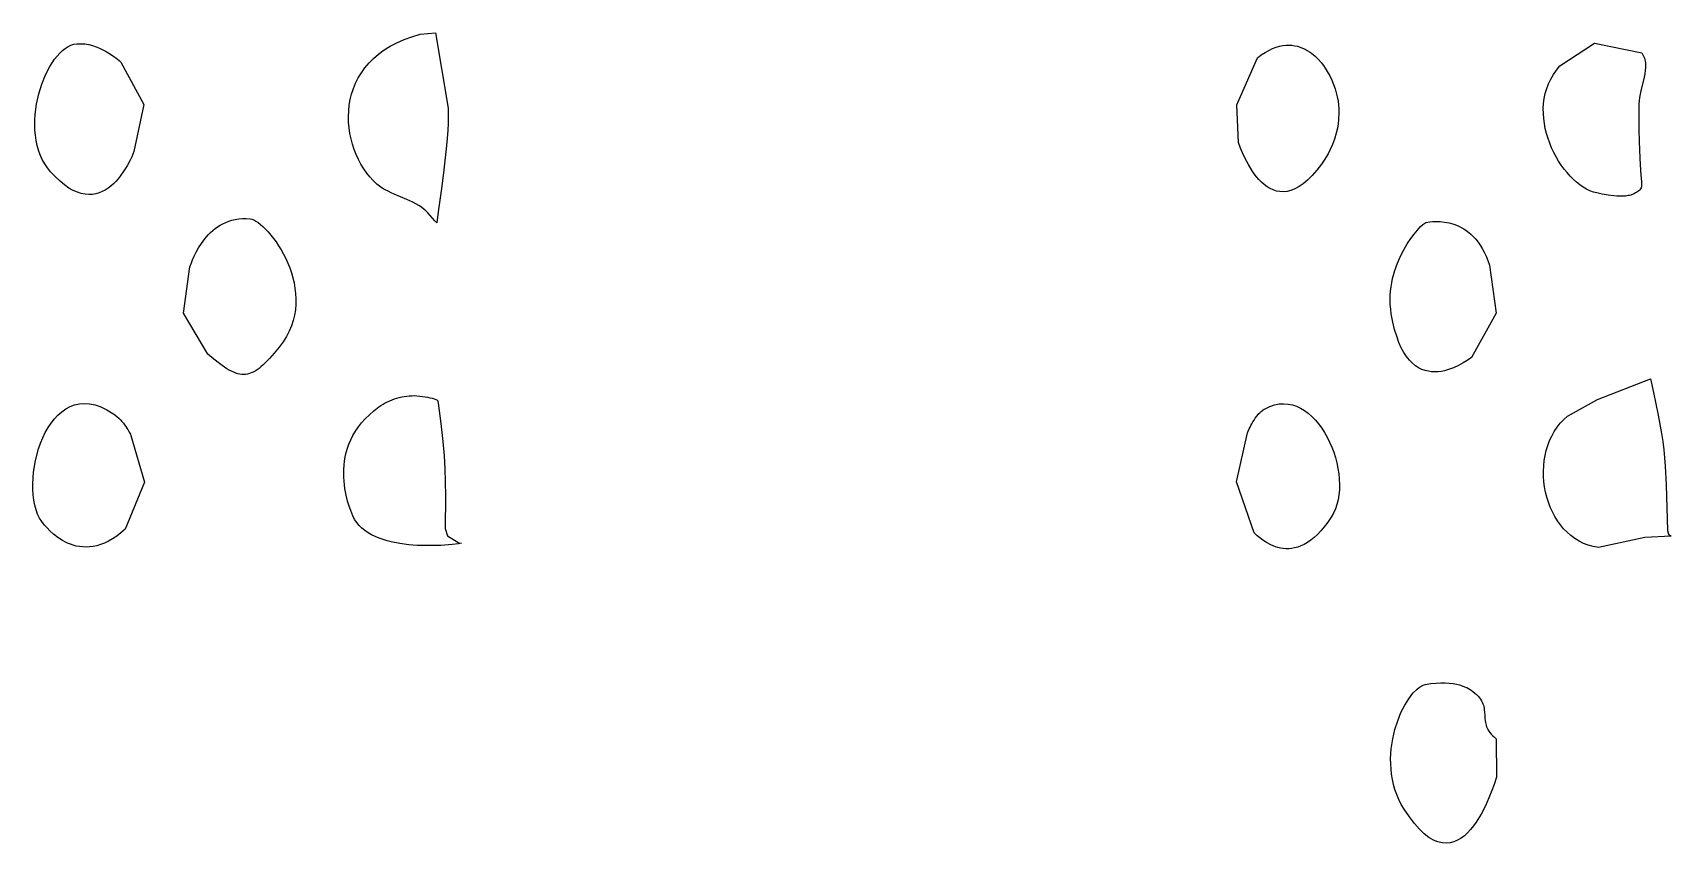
# Model space of a CAD drawing. Header units: millimetres. Extents: x 73 to 173, y -160 to -92.
# Drawn here: x 165.032 to 166.923, y -139.291 to -138.355 of the extents above; entities that cross this region are included whole.
import ezdxf

# ---------------------------------------------------------------- set-up
doc = ezdxf.new("R2010")
doc.units = ezdxf.units.MM
doc.layers.add('F.Silkscreen', color=41, linetype='CONTINUOUS', true_color=0xf2eda1)

msp = doc.modelspace()

# ---------------------------------------------------------------- linework, layer by layer
at = {"layer": 'F.Silkscreen', "linetype": 'CONTINUOUS'}
for p, q in [((165.478984, -138.356834), (165.496875, -138.355082)), ((165.496875, -138.355082), (165.510885, -138.439605)), ((165.066025, -138.375697), (165.069236, -138.373166)), ((165.069236, -138.373166), (165.072504, -138.371094)), ((165.072504, -138.371094), (165.075822, -138.369498)), ((165.075822, -138.369498), (165.079169, -138.368407)), ((165.079169, -138.368407), (165.082544, -138.367848)), ((165.082544, -138.367848), (165.084914, -138.367713)), ((165.084914, -138.367713), (165.087251, -138.367688)), ((165.087251, -138.367688), (165.089575, -138.367805)), ((165.089575, -138.367805), (165.091874, -138.368019)), ((165.091874, -138.368019), (165.094134, -138.368343)), ((165.094134, -138.368343), (165.096372, -138.368755)), ((165.096372, -138.368755), (165.10073, -138.369839)), ((165.10073, -138.369839), (165.104921, -138.371212)), ((165.104921, -138.371212), (165.108936, -138.372823)), ((165.108936, -138.372823), (165.112736, -138.374611)), ((165.112736, -138.374611), (165.116303, -138.376516)), ((165.431017, -138.379635), (165.437429, -138.374938)), ((165.437429, -138.374938), (165.444454, -138.370562)), ((165.444454, -138.370562), (165.452112, -138.366532)), ((165.452112, -138.366532), (165.460403, -138.362888)), ((165.460403, -138.362888), (165.469357, -138.359648)), ((165.469357, -138.359648), (165.478984, -138.356834)), ((166.454586, -138.377734), (166.458917, -138.375349)), ((166.458917, -138.375349), (166.463114, -138.373404)), ((166.463114, -138.373404), (166.46717, -138.371862)), ((166.46717, -138.371862), (166.471113, -138.370716)), ((166.471113, -138.370716), (166.47492, -138.369917)), ((166.47492, -138.369917), (166.478599, -138.369477)), ((166.478599, -138.369477), (166.482143, -138.369353)), ((166.482143, -138.369353), (166.485558, -138.369525)), ((166.485558, -138.369525), (166.488845, -138.36996)), ((166.488845, -138.36996), (166.492001, -138.370643)), ((166.492001, -138.370643), (166.495013, -138.371549)), ((166.495013, -138.371549), (166.497894, -138.372656)), ((166.497894, -138.372656), (166.500647, -138.373943)), ((166.500647, -138.373943), (166.503269, -138.375381)), ((166.503269, -138.375381), (166.505742, -138.376934)), ((166.794985, -138.39317), (166.834912, -138.367113)), ((166.834912, -138.367113), (166.889286, -138.378262)), ((165.046403, -138.403747), (165.051359, -138.394157)), ((165.051359, -138.394157), (165.056893, -138.385722)), ((165.056893, -138.385722), (165.05984, -138.381991)), ((165.05984, -138.381991), (165.062882, -138.378647)), ((165.062882, -138.378647), (165.066025, -138.375697)), ((165.116303, -138.376516), (165.119603, -138.378483)), ((165.119603, -138.378483), (165.122635, -138.380457)), ((165.122635, -138.380457), (165.125353, -138.382363)), ((165.125353, -138.382363), (165.127739, -138.384156)), ((165.127739, -138.384156), (165.131435, -138.387176)), ((165.131435, -138.387176), (165.13352, -138.389025)), ((165.13352, -138.389025), (165.159853, -138.438049)), ((165.415303, -138.395447), (165.419972, -138.389926)), ((165.419972, -138.389926), (165.425207, -138.384636)), ((165.425207, -138.384636), (165.431017, -138.379635)), ((166.421865, -138.438239), (166.445568, -138.383912)), ((166.445568, -138.383912), (166.45015, -138.38058)), ((166.45015, -138.38058), (166.454586, -138.377734)), ((166.505742, -138.376934), (166.508093, -138.378604)), ((166.508093, -138.378604), (166.512374, -138.382162)), ((166.512374, -138.382162), (166.516108, -138.385855)), ((166.516108, -138.385855), (166.519279, -138.389495)), ((166.519279, -138.389495), (166.521901, -138.392888)), ((166.521901, -138.392888), (166.523944, -138.395854)), ((166.790887, -138.398091), (166.794985, -138.39317)), ((166.889286, -138.378262), (166.890297, -138.379773)), ((166.890297, -138.379773), (166.891161, -138.381324)), ((166.891161, -138.381324), (166.891886, -138.382915)), ((166.891886, -138.382915), (166.89248, -138.384544)), ((166.89248, -138.384544), (166.892953, -138.386215)), ((166.892953, -138.386215), (166.893301, -138.38791)), ((166.893301, -138.38791), (166.893539, -138.389642)), ((166.893539, -138.389642), (166.893688, -138.391391)), ((166.893688, -138.391391), (166.893732, -138.393188)), ((166.893732, -138.393188), (166.893696, -138.395)), ((165.042123, -138.414283), (165.046403, -138.403747)), ((165.401984, -138.419475), (165.404537, -138.413227)), ((165.404537, -138.413227), (165.4076, -138.407125)), ((165.4076, -138.407125), (165.411182, -138.401188)), ((165.411182, -138.401188), (165.415303, -138.395447)), ((166.523944, -138.395854), (166.526343, -138.399734)), ((166.526343, -138.399734), (166.529113, -138.404809)), ((166.529113, -138.404809), (166.531532, -138.409829)), ((166.531532, -138.409829), (166.533591, -138.41478)), ((166.781705, -138.413897), (166.784264, -138.40848)), ((166.784264, -138.40848), (166.78731, -138.403206)), ((166.78731, -138.403206), (166.790887, -138.398091)), ((166.892054, -138.406293), (166.88823, -138.421907)), ((166.892819, -138.402458), (166.892054, -138.406293)), ((166.893387, -138.398694), (166.892819, -138.402458)), ((166.893696, -138.395), (166.893387, -138.398694)), ((165.036053, -138.437296), (165.038638, -138.425541)), ((165.038638, -138.425541), (165.042123, -138.414283)), ((165.398331, -138.432277), (165.399922, -138.425827)), ((165.399922, -138.425827), (165.401984, -138.419475)), ((166.533591, -138.41478), (166.535333, -138.419671)), ((166.535333, -138.419671), (166.536759, -138.424487)), ((166.536759, -138.424487), (166.537894, -138.429207)), ((166.537894, -138.429207), (166.538747, -138.43387)), ((166.776086, -138.436568), (166.776842, -138.430798)), ((166.776842, -138.430798), (166.778016, -138.425075)), ((166.778016, -138.425075), (166.779635, -138.419437)), ((166.779635, -138.419437), (166.781705, -138.413897)), ((166.886692, -138.429646), (166.886215, -138.433447)), ((166.887374, -138.425802), (166.886692, -138.429646)), ((166.88823, -138.421907), (166.887374, -138.425802)), ((165.034097, -138.455404), (165.034468, -138.449343)), ((165.034468, -138.449343), (165.036053, -138.437296)), ((165.159853, -138.438049), (165.148515, -138.492287)), ((165.396248, -138.451874), (165.396508, -138.445335)), ((165.396508, -138.445335), (165.3972, -138.438785)), ((165.3972, -138.438785), (165.398331, -138.432277)), ((165.510885, -138.439605), (165.511213, -138.442374)), ((165.511213, -138.442374), (165.511412, -138.445163)), ((165.511412, -138.445163), (165.511508, -138.448591)), ((165.511508, -138.448591), (165.511486, -138.45337)), ((166.423812, -138.48157), (166.421865, -138.438239)), ((166.538747, -138.43387), (166.539345, -138.438419)), ((166.539345, -138.438419), (166.539694, -138.44289)), ((166.539811, -138.447242), (166.539452, -138.45565)), ((166.539694, -138.44289), (166.539811, -138.447242)), ((166.775735, -138.442398), (166.776086, -138.436568)), ((166.775781, -138.448237), (166.775735, -138.442398)), ((166.776193, -138.454084), (166.775781, -138.448237)), ((166.886215, -138.433447), (166.886021, -138.437168)), ((166.886021, -138.437168), (166.886123, -138.467743)), ((165.034011, -138.46146), (165.034097, -138.455404)), ((165.034238, -138.467478), (165.034011, -138.46146)), ((165.034775, -138.473426), (165.034238, -138.467478)), ((165.396399, -138.458412), (165.396248, -138.451874)), ((165.396947, -138.464907), (165.396399, -138.458412)), ((165.397876, -138.471324), (165.396947, -138.464907)), ((165.510839, -138.467459), (165.510078, -138.477237)), ((165.511284, -138.459669), (165.510839, -138.467459)), ((165.511486, -138.45337), (165.511284, -138.459669)), ((166.538389, -138.463571), (166.536753, -138.470994)), ((166.539452, -138.45565), (166.538389, -138.463571)), ((166.776947, -138.459888), (166.776193, -138.454084)), ((166.778041, -138.465666), (166.776947, -138.459888)), ((166.779448, -138.471379), (166.778041, -138.465666)), ((166.886123, -138.467743), (166.886712, -138.490863)), ((165.035657, -138.479288), (165.034775, -138.473426)), ((165.03688, -138.485043), (165.035657, -138.479288)), ((165.038474, -138.490642), (165.03688, -138.485043)), ((165.399193, -138.47764), (165.397876, -138.471324)), ((165.40083, -138.483844), (165.399193, -138.47764)), ((165.402824, -138.48989), (165.40083, -138.483844)), ((165.508959, -138.488884), (165.506295, -138.513207)), ((165.510078, -138.477237), (165.508959, -138.488884)), ((166.426221, -138.488153), (166.423812, -138.48157)), ((166.428506, -138.49366), (166.426221, -138.488153)), ((166.532338, -138.484114), (166.529831, -138.489724)), ((166.534699, -138.477856), (166.532338, -138.484114)), ((166.536753, -138.470994), (166.534699, -138.477856)), ((166.781145, -138.477003), (166.779448, -138.471379)), ((166.783125, -138.482525), (166.781145, -138.477003)), ((166.785351, -138.487929), (166.783125, -138.482525)), ((166.787825, -138.49318), (166.785351, -138.487929)), ((165.040435, -138.496063), (165.038474, -138.490642)), ((165.042788, -138.501296), (165.040435, -138.496063)), ((165.045542, -138.50629), (165.042788, -138.501296)), ((165.048715, -138.511038), (165.045542, -138.50629)), ((165.143696, -138.502966), (165.140692, -138.508552)), ((165.146, -138.498169), (165.143696, -138.502966)), ((165.148515, -138.492287), (165.146, -138.498169)), ((165.405143, -138.495753), (165.402824, -138.48989)), ((165.407761, -138.501427), (165.405143, -138.495753)), ((165.410664, -138.506861), (165.407761, -138.501427)), ((165.413844, -138.512043), (165.410664, -138.506861)), ((166.431505, -138.50012), (166.428506, -138.49366)), ((166.435198, -138.50714), (166.431505, -138.50012)), ((166.439595, -138.514303), (166.435198, -138.50714)), ((166.519671, -138.506652), (166.514181, -138.513768)), ((166.522709, -138.502289), (166.519671, -138.506652)), ((166.527289, -138.494655), (166.522709, -138.502289)), ((166.529831, -138.489724), (166.527289, -138.494655)), ((166.790528, -138.498259), (166.787825, -138.49318)), ((166.793432, -138.50317), (166.790528, -138.498259)), ((166.796512, -138.507863), (166.793432, -138.50317)), ((166.886712, -138.490863), (166.887542, -138.507659)), ((166.887542, -138.507659), (166.888381, -138.519269)), ((165.052313, -138.515509), (165.048715, -138.511038)), ((165.057866, -138.521422), (165.052313, -138.515509)), ((165.063253, -138.526493), (165.057866, -138.521422)), ((165.068487, -138.530758), (165.063253, -138.526493)), ((165.127562, -138.526671), (165.12478, -138.529452)), ((165.130181, -138.523755), (165.127562, -138.526671)), ((165.132618, -138.520725), (165.130181, -138.523755)), ((165.136998, -138.514583), (165.132618, -138.520725)), ((165.140692, -138.508552), (165.136998, -138.514583)), ((165.417294, -138.51694), (165.413844, -138.512043)), ((165.420984, -138.521534), (165.417294, -138.51694)), ((165.4249, -138.52578), (165.420984, -138.521534)), ((165.429035, -138.529675), (165.4249, -138.52578)), ((165.506295, -138.513207), (165.503971, -138.532228)), ((166.442046, -138.517819), (166.439595, -138.514303)), ((166.444663, -138.521226), (166.442046, -138.517819)), ((166.44746, -138.524466), (166.444663, -138.521226)), ((166.450417, -138.527507), (166.44746, -138.524466)), ((166.503646, -138.525046), (166.498601, -138.529292)), ((166.508835, -138.519887), (166.503646, -138.525046)), ((166.514181, -138.513768), (166.508835, -138.519887)), ((166.799767, -138.512324), (166.796512, -138.507863)), ((166.803172, -138.516546), (166.799767, -138.512324)), ((166.806704, -138.520497), (166.803172, -138.516546)), ((166.810353, -138.524154), (166.806704, -138.520497)), ((166.814091, -138.527507), (166.810353, -138.524154)), ((166.888381, -138.519269), (166.88899, -138.5268)), ((165.073565, -138.534274), (165.068487, -138.530758)), ((165.078474, -138.537053), (165.073565, -138.534274)), ((165.083228, -138.539154), (165.078474, -138.537053)), ((165.08782, -138.540631), (165.083228, -138.539154)), ((165.092259, -138.541505), (165.08782, -138.540631)), ((165.096527, -138.541823), (165.092259, -138.541505)), ((165.100639, -138.541627), (165.096527, -138.541823)), ((165.104579, -138.540971), (165.100639, -138.541627)), ((165.108361, -138.539879), (165.104579, -138.540971)), ((165.111984, -138.538402), (165.108361, -138.539879)), ((165.115429, -138.536585), (165.111984, -138.538402)), ((165.11871, -138.534462), (165.115429, -138.536585)), ((165.121823, -138.532066), (165.11871, -138.534462)), ((165.12478, -138.529452), (165.121823, -138.532066)), ((165.432037, -138.532096), (165.429035, -138.529675)), ((165.435189, -138.534274), (165.432037, -138.532096)), ((165.438482, -138.536262), (165.435189, -138.534274)), ((165.441888, -138.538081), (165.438482, -138.536262)), ((165.445389, -138.539775), (165.441888, -138.538081)), ((165.448954, -138.541365), (165.445389, -138.539775)), ((165.456205, -138.544373), (165.448954, -138.541365)), ((165.463461, -138.547382), (165.456205, -138.544373)), ((165.503971, -138.532228), (165.499961, -138.561712)), ((166.453546, -138.530272), (166.450417, -138.527507)), ((166.456835, -138.532738), (166.453546, -138.530272)), ((166.460293, -138.534831), (166.456835, -138.532738)), ((166.463907, -138.536518), (166.460293, -138.534831)), ((166.467688, -138.537762), (166.463907, -138.536518)), ((166.471632, -138.538479), (166.467688, -138.537762)), ((166.475726, -138.538637), (166.471632, -138.538479)), ((166.479988, -138.538186), (166.475726, -138.538637)), ((166.484417, -138.537075), (166.479988, -138.538186)), ((166.488982, -138.53526), (166.484417, -138.537075)), ((166.493715, -138.532682), (166.488982, -138.53526)), ((166.498601, -138.529292), (166.493715, -138.532682)), ((166.81791, -138.530525), (166.814091, -138.527507)), ((166.821782, -138.533195), (166.81791, -138.530525)), ((166.825694, -138.535494), (166.821782, -138.533195)), ((166.829628, -138.537397), (166.825694, -138.535494)), ((166.833567, -138.538886), (166.829628, -138.537397)), ((166.837487, -138.539949), (166.833567, -138.538886)), ((166.843793, -138.541274), (166.837487, -138.539949)), ((166.850446, -138.542499), (166.843793, -138.541274)), ((166.853842, -138.543023), (166.850446, -138.542499)), ((166.85725, -138.543433), (166.853842, -138.543023)), ((166.860654, -138.543722), (166.85725, -138.543433)), ((166.864015, -138.543856), (166.860654, -138.543722)), ((166.867333, -138.543813), (166.864015, -138.543856)), ((166.87057, -138.543561), (166.867333, -138.543813)), ((166.873702, -138.543079), (166.87057, -138.543561)), ((166.875235, -138.542742), (166.873702, -138.543079)), ((166.876713, -138.542344), (166.875235, -138.542742)), ((166.878164, -138.541876), (166.876713, -138.542344)), ((166.87958, -138.541322), (166.878164, -138.541876)), ((166.880946, -138.540699), (166.87958, -138.541322)), ((166.882267, -138.539985), (166.880946, -138.540699)), ((166.883542, -138.539199), (166.882267, -138.539985)), ((166.884767, -138.538326), (166.883542, -138.539199)), ((166.885936, -138.537361), (166.884767, -138.538326)), ((166.887043, -138.536298), (166.885936, -138.537361)), ((166.887942, -138.535265), (166.887043, -138.536298)), ((166.88856, -138.534191), (166.887942, -138.535265)), ((166.888947, -138.532957), (166.88856, -138.534191)), ((166.889123, -138.531404), (166.888947, -138.532957)), ((166.88899, -138.5268), (166.889123, -138.531404)), ((165.467044, -138.548961), (165.463461, -138.547382)), ((165.470553, -138.550636), (165.467044, -138.548961)), ((165.473979, -138.552436), (165.470553, -138.550636)), ((165.477291, -138.554397), (165.473979, -138.552436)), ((165.480484, -138.556559), (165.477291, -138.554397)), ((165.483511, -138.558934), (165.480484, -138.556559)), ((165.485595, -138.560768), (165.483511, -138.558934)), ((165.487843, -138.562988), (165.485595, -138.560768)), ((165.496116, -138.572), (165.487843, -138.562988)), ((165.499933, -138.561921), (165.498277, -138.574374)), ((165.499961, -138.561712), (165.499933, -138.561921)), ((165.237044, -138.585691), (165.239587, -138.583378)), ((165.239587, -138.583378), (165.242291, -138.581185)), ((165.242291, -138.581185), (165.245128, -138.579112)), ((165.245128, -138.579112), (165.248138, -138.5772)), ((165.248138, -138.5772), (165.251296, -138.575444)), ((165.251296, -138.575444), (165.25463, -138.573886)), ((165.25463, -138.573886), (165.258112, -138.57253)), ((165.258112, -138.57253), (165.261761, -138.571408)), ((165.261761, -138.571408), (165.265587, -138.570519)), ((165.265587, -138.570519), (165.269587, -138.569906)), ((165.269587, -138.569906), (165.273753, -138.569573)), ((165.273753, -138.569573), (165.278108, -138.569546)), ((165.278108, -138.569546), (165.282641, -138.569839)), ((165.282641, -138.569839), (165.284637, -138.570259)), ((165.284637, -138.570259), (165.286869, -138.571128)), ((165.286869, -138.571128), (165.289302, -138.572444)), ((165.289302, -138.572444), (165.291914, -138.574177)), ((165.291914, -138.574177), (165.294676, -138.576315)), ((165.294676, -138.576315), (165.29754, -138.57884)), ((165.29754, -138.57884), (165.300501, -138.581717)), ((165.300501, -138.581717), (165.303518, -138.584946)), ((165.498277, -138.574374), (165.496116, -138.572)), ((166.626577, -138.587371), (166.630329, -138.582881)), ((166.630329, -138.582881), (166.633714, -138.579252)), ((166.633714, -138.579252), (166.636622, -138.576547)), ((166.636622, -138.576547), (166.638914, -138.574802)), ((166.638914, -138.574802), (166.640463, -138.574073)), ((166.640463, -138.574073), (166.644814, -138.573398)), ((166.644814, -138.573398), (166.648153, -138.573077)), ((166.648153, -138.573077), (166.652132, -138.572919)), ((166.652132, -138.572919), (166.656653, -138.573024)), ((166.656653, -138.573024), (166.661628, -138.5735)), ((166.661628, -138.5735), (166.664259, -138.573918)), ((166.664259, -138.573918), (166.666935, -138.574472)), ((166.666935, -138.574472), (166.6697, -138.575164)), ((166.6697, -138.575164), (166.6725, -138.576043)), ((166.6725, -138.576043), (166.675337, -138.577091)), ((166.675337, -138.577091), (166.678195, -138.578324)), ((166.678195, -138.578324), (166.681065, -138.57976)), ((166.681065, -138.57976), (166.683935, -138.581409)), ((166.683935, -138.581409), (166.686794, -138.583305)), ((166.686794, -138.583305), (166.689627, -138.585446)), ((165.223158, -138.603348), (165.226449, -138.598224)), ((165.226449, -138.598224), (165.230276, -138.593094)), ((165.230276, -138.593094), (165.232387, -138.590557)), ((165.232387, -138.590557), (165.234647, -138.588082)), ((165.234647, -138.588082), (165.237044, -138.585691)), ((165.303518, -138.584946), (165.306556, -138.588502)), ((165.306556, -138.588502), (165.30959, -138.592363)), ((165.30959, -138.592363), (165.312599, -138.596521)), ((165.312599, -138.596521), (165.315546, -138.60095)), ((165.315546, -138.60095), (165.318413, -138.605626)), ((166.614564, -138.605533), (166.618569, -138.59875)), ((166.618569, -138.59875), (166.622618, -138.592673)), ((166.622618, -138.592673), (166.626577, -138.587371)), ((166.689627, -138.585446), (166.692412, -138.587842)), ((166.692412, -138.587842), (166.695142, -138.590516)), ((166.695142, -138.590516), (166.697813, -138.593475)), ((166.697813, -138.593475), (166.700397, -138.596728)), ((166.700397, -138.596728), (166.702909, -138.60031)), ((166.702909, -138.60031), (166.705309, -138.604215)), ((165.213211, -138.625093), (165.21482, -138.620578)), ((165.21482, -138.620578), (165.216221, -138.617068)), ((165.216221, -138.617068), (165.218071, -138.612917)), ((165.218071, -138.612917), (165.220372, -138.608291)), ((165.220372, -138.608291), (165.223158, -138.603348)), ((165.318413, -138.605626), (165.321151, -138.610541)), ((165.321151, -138.610541), (165.323736, -138.615667)), ((165.323736, -138.615667), (165.326145, -138.620996)), ((165.326145, -138.620996), (165.32835, -138.626501)), ((166.604183, -138.629651), (166.607238, -138.621036)), ((166.607238, -138.621036), (166.610748, -138.612973)), ((166.610748, -138.612973), (166.614564, -138.605533)), ((166.705309, -138.604215), (166.707584, -138.608458)), ((166.707584, -138.608458), (166.70975, -138.613066)), ((166.70975, -138.613066), (166.711768, -138.618036)), ((166.711768, -138.618036), (166.713627, -138.623395)), ((165.205909, -138.678556), (165.213211, -138.625093)), ((165.32835, -138.626501), (165.330315, -138.632164)), ((165.330315, -138.632164), (165.332007, -138.637966)), ((165.332007, -138.637966), (165.333412, -138.643894)), ((166.600729, -138.643521), (166.601699, -138.638777)), ((166.601699, -138.638777), (166.604183, -138.629651)), ((166.713627, -138.623395), (166.721326, -138.678792)), ((165.333412, -138.643894), (165.334489, -138.649925)), ((165.334489, -138.649925), (165.335204, -138.656038)), ((165.335204, -138.656038), (165.335538, -138.662223)), ((166.598919, -138.663503), (166.599017, -138.658369)), ((166.599017, -138.658369), (166.59936, -138.65332)), ((166.59936, -138.65332), (166.599934, -138.648373)), ((166.599934, -138.648373), (166.600729, -138.643521)), ((165.334937, -138.674711), (165.33394, -138.680984)), ((165.33546, -138.668451), (165.334937, -138.674711)), ((165.335538, -138.662223), (165.33546, -138.668451)), ((166.599073, -138.668726), (166.598919, -138.663503)), ((166.599508, -138.674015), (166.599073, -138.668726)), ((166.600245, -138.679383), (166.599508, -138.674015)), ((165.234005, -138.726121), (165.205909, -138.678556)), ((165.330411, -138.693488), (165.327821, -138.699675)), ((165.33244, -138.687246), (165.330411, -138.693488)), ((165.33394, -138.680984), (165.33244, -138.687246)), ((166.602035, -138.688934), (166.600245, -138.679383)), ((166.604102, -138.6976), (166.602035, -138.688934)), ((166.721326, -138.678792), (166.692847, -138.729819)), ((165.320839, -138.711851), (165.316378, -138.717794)), ((165.324635, -138.705803), (165.320839, -138.711851)), ((165.327821, -138.699675), (165.324635, -138.705803)), ((166.606424, -138.705406), (166.604102, -138.6976)), ((166.608979, -138.712405), (166.606424, -138.705406)), ((166.61175, -138.718633), (166.608979, -138.712405)), ((165.240948, -138.73195), (165.234005, -138.726121)), ((165.247318, -138.736958), (165.240948, -138.73195)), ((165.302526, -138.73372), (165.300033, -138.736235)), ((165.305104, -138.730979), (165.302526, -138.73372)), ((165.310531, -138.724831), (165.305104, -138.730979)), ((165.316378, -138.717794), (165.310531, -138.724831)), ((166.614714, -138.724115), (166.61175, -138.718633)), ((166.617866, -138.728898), (166.614714, -138.724115)), ((166.62116, -138.733011), (166.617866, -138.728898)), ((166.624585, -138.736506), (166.62116, -138.733011)), ((166.687647, -138.733479), (166.683287, -138.736192)), ((166.692847, -138.729819), (166.687647, -138.733479)), ((165.250321, -138.739152), (165.247318, -138.736958)), ((165.253198, -138.741134), (165.250321, -138.739152)), ((165.255967, -138.74292), (165.253198, -138.741134)), ((165.25863, -138.74448), (165.255967, -138.74292)), ((165.261219, -138.745844), (165.25863, -138.74448)), ((165.263713, -138.74698), (165.261219, -138.745844)), ((165.266142, -138.747924), (165.263713, -138.74698)), ((165.268515, -138.748643), (165.266142, -138.747924)), ((165.270824, -138.74916), (165.268515, -138.748643)), ((165.273097, -138.749454), (165.270824, -138.74916)), ((165.275324, -138.749539), (165.273097, -138.749454)), ((165.277528, -138.749417), (165.275324, -138.749539)), ((165.279707, -138.749068), (165.277528, -138.749417)), ((165.281878, -138.748518), (165.279707, -138.749068)), ((165.28406, -138.747746), (165.281878, -138.748518)), ((165.286253, -138.746746), (165.28406, -138.747746)), ((165.288445, -138.745545), (165.286253, -138.746746)), ((165.290682, -138.744124), (165.288445, -138.745545)), ((165.292944, -138.742474), (165.290682, -138.744124)), ((165.295252, -138.74062), (165.292944, -138.742474)), ((165.297605, -138.738538), (165.295252, -138.74062)), ((165.300033, -138.736235), (165.297605, -138.738538)), ((166.628132, -138.739407), (166.624585, -138.736506)), ((166.631754, -138.741765), (166.628132, -138.739407)), ((166.635457, -138.743595), (166.631754, -138.741765)), ((166.639215, -138.744951), (166.635457, -138.743595)), ((166.64301, -138.745864), (166.639215, -138.744951)), ((166.646798, -138.746379), (166.64301, -138.745864)), ((166.650577, -138.746536), (166.646798, -138.746379)), ((166.654325, -138.746354), (166.650577, -138.746536)), ((166.658028, -138.745892), (166.654325, -138.746354)), ((166.661655, -138.74517), (166.658028, -138.745892)), ((166.665188, -138.744236), (166.661655, -138.74517)), ((166.668614, -138.743123), (166.665188, -138.744236)), ((166.671902, -138.741869), (166.668614, -138.743123)), ((166.677982, -138.73909), (166.671902, -138.741869)), ((166.683287, -138.736192), (166.677982, -138.73909)), ((166.838409, -138.778495), (166.899592, -138.754558)), ((166.899592, -138.754558), (166.903025, -138.770338)), ((166.903025, -138.770338), (166.908339, -138.796269)), ((165.065208, -138.79247), (165.069887, -138.78919)), ((165.069887, -138.78919), (165.074841, -138.786534)), ((165.074841, -138.786534), (165.080076, -138.784577)), ((165.080076, -138.784577), (165.085589, -138.783352)), ((165.085589, -138.783352), (165.09138, -138.78292)), ((165.09138, -138.78292), (165.097422, -138.783324)), ((165.097422, -138.783324), (165.103742, -138.784622)), ((165.103742, -138.784622), (165.110314, -138.786879)), ((165.110314, -138.786879), (165.117139, -138.790119)), ((165.117139, -138.790119), (165.12422, -138.794426)), ((165.420376, -138.795909), (165.425613, -138.791378)), ((165.425613, -138.791378), (165.43137, -138.786978)), ((165.43137, -138.786978), (165.433723, -138.785363)), ((165.433723, -138.785363), (165.43616, -138.783845)), ((165.43616, -138.783845), (165.43867, -138.782415)), ((165.43867, -138.782415), (165.441257, -138.781092)), ((165.441257, -138.781092), (165.443896, -138.779854)), ((165.443896, -138.779854), (165.4466, -138.778735)), ((165.4466, -138.778735), (165.449342, -138.777728)), ((165.449342, -138.777728), (165.452124, -138.776815)), ((165.452124, -138.776815), (165.454941, -138.776031)), ((165.454941, -138.776031), (165.457786, -138.775363)), ((165.457786, -138.775363), (165.46065, -138.774813)), ((165.46065, -138.774813), (165.463522, -138.774397)), ((165.463522, -138.774397), (165.466401, -138.774108)), ((165.466401, -138.774108), (165.469275, -138.773961)), ((165.469275, -138.773961), (165.472145, -138.773945)), ((165.472145, -138.773945), (165.474987, -138.77408)), ((165.474987, -138.77408), (165.478486, -138.77437)), ((165.478486, -138.77437), (165.481742, -138.774755)), ((165.481742, -138.774755), (165.484781, -138.775219)), ((165.484781, -138.775219), (165.487613, -138.775752)), ((165.487613, -138.775752), (165.490256, -138.776341)), ((165.490256, -138.776341), (165.492729, -138.776993)), ((165.492729, -138.776993), (165.495033, -138.777695)), ((165.495033, -138.777695), (165.497204, -138.778453)), ((165.497204, -138.778453), (165.499094, -138.779222)), ((165.499094, -138.779222), (165.499799, -138.78273)), ((165.499799, -138.78273), (165.502718, -138.806217)), ((166.450322, -138.791946), (166.451335, -138.791128)), ((166.451335, -138.791128), (166.452374, -138.790357)), ((166.452374, -138.790357), (166.453433, -138.789661)), ((166.453433, -138.789661), (166.454535, -138.789015)), ((166.454535, -138.789015), (166.459996, -138.78641)), ((166.459996, -138.78641), (166.465386, -138.784604)), ((166.465386, -138.784604), (166.470693, -138.783556)), ((166.470693, -138.783556), (166.475906, -138.783225)), ((166.475906, -138.783225), (166.481007, -138.783583)), ((166.481007, -138.783583), (166.485985, -138.784582)), ((166.485985, -138.784582), (166.490833, -138.786205)), ((166.490833, -138.786205), (166.495525, -138.788389)), ((166.495525, -138.788389), (166.50006, -138.7911)), ((166.50006, -138.7911), (166.504418, -138.794323)), ((166.803746, -138.797441), (166.838409, -138.778495)), ((165.04942, -138.810885), (165.052923, -138.80559)), ((165.052923, -138.80559), (165.056724, -138.800724)), ((165.056724, -138.800724), (165.060819, -138.796335)), ((165.060819, -138.796335), (165.065208, -138.79247)), ((165.12422, -138.794426), (165.126615, -138.796142)), ((165.126615, -138.796142), (165.128858, -138.797963)), ((165.128858, -138.797963), (165.130951, -138.799864)), ((165.130951, -138.799864), (165.132886, -138.801809)), ((165.132886, -138.801809), (165.13469, -138.803785)), ((165.13469, -138.803785), (165.136331, -138.805759)), ((165.136331, -138.805759), (165.137826, -138.807705)), ((165.137826, -138.807705), (165.139188, -138.809608)), ((165.139188, -138.809608), (165.140403, -138.811425)), ((165.404353, -138.814942), (165.407671, -138.810067)), ((165.407671, -138.810067), (165.411437, -138.805272)), ((165.411437, -138.805272), (165.415669, -138.800541)), ((165.415669, -138.800541), (165.420376, -138.795909)), ((165.502718, -138.806217), (165.505077, -138.826787)), ((166.43628, -138.812249), (166.437109, -138.810484)), ((166.437109, -138.810484), (166.438076, -138.808552)), ((166.438076, -138.808552), (166.439174, -138.806489)), ((166.439174, -138.806489), (166.440406, -138.804338)), ((166.440406, -138.804338), (166.441758, -138.802132)), ((166.441758, -138.802132), (166.443241, -138.799945)), ((166.443241, -138.799945), (166.444835, -138.797785)), ((166.444835, -138.797785), (166.446546, -138.7957)), ((166.446546, -138.7957), (166.447448, -138.794712)), ((166.447448, -138.794712), (166.448379, -138.793745)), ((166.448379, -138.793745), (166.449342, -138.792819)), ((166.449342, -138.792819), (166.450322, -138.791946)), ((166.504418, -138.794323), (166.508606, -138.797992)), ((166.508606, -138.797992), (166.512574, -138.802086)), ((166.512574, -138.802086), (166.516335, -138.806563)), ((166.516335, -138.806563), (166.519877, -138.811382)), ((166.788333, -138.815346), (166.791592, -138.810439)), ((166.791592, -138.810439), (166.795242, -138.805791)), ((166.795242, -138.805791), (166.799293, -138.801451)), ((166.799293, -138.801451), (166.803746, -138.797441)), ((166.908339, -138.796269), (166.912129, -138.817473)), ((165.038489, -138.835261), (165.040747, -138.828796)), ((165.040747, -138.828796), (165.043328, -138.822545)), ((165.043328, -138.822545), (165.046223, -138.816547)), ((165.046223, -138.816547), (165.04942, -138.810885)), ((165.140403, -138.811425), (165.14148, -138.81315)), ((165.14148, -138.81315), (165.143226, -138.816183)), ((165.143226, -138.816183), (165.144431, -138.818513)), ((165.144431, -138.818513), (165.145107, -138.819938)), ((165.145107, -138.819938), (165.160832, -138.873733)), ((165.396838, -138.829755), (165.398965, -138.824803)), ((165.398965, -138.824803), (165.401455, -138.819849)), ((165.401455, -138.819849), (165.404353, -138.814942)), ((165.505077, -138.826787), (165.506638, -138.843438)), ((166.421328, -138.873247), (166.43438, -138.816777)), ((166.43438, -138.816777), (166.435042, -138.8151)), ((166.435042, -138.8151), (166.43628, -138.812249)), ((166.519877, -138.811382), (166.523194, -138.816511)), ((166.523194, -138.816511), (166.526242, -138.821909)), ((166.526242, -138.821909), (166.529043, -138.827543)), ((166.529043, -138.827543), (166.531552, -138.833371)), ((166.780876, -138.831443), (166.782984, -138.825882)), ((166.782984, -138.825882), (166.785462, -138.820507)), ((166.785462, -138.820507), (166.788333, -138.815346)), ((166.912129, -138.817473), (166.913553, -138.827029)), ((166.913553, -138.827029), (166.914712, -138.836347)), ((165.034921, -138.848625), (165.038489, -138.835261)), ((165.39169, -138.849455), (165.392527, -138.844588)), ((165.392527, -138.844588), (165.393642, -138.839665)), ((165.393642, -138.839665), (165.395063, -138.834723)), ((165.395063, -138.834723), (165.396838, -138.829755)), ((165.506638, -138.843438), (165.507579, -138.858281)), ((166.531552, -138.833371), (166.533787, -138.839356)), ((166.533787, -138.839356), (166.535727, -138.845451)), ((166.535727, -138.845451), (166.537349, -138.851638)), ((166.776809, -138.848973), (166.777801, -138.84302)), ((166.777801, -138.84302), (166.779147, -138.837165)), ((166.779147, -138.837165), (166.780876, -138.831443)), ((166.914712, -138.836347), (166.915648, -138.84563)), ((166.915648, -138.84563), (166.916412, -138.855253)), ((165.031751, -138.875658), (165.032661, -138.862241)), ((165.032661, -138.862241), (165.034921, -138.848625)), ((165.390708, -138.863637), (165.390804, -138.858992)), ((165.390808, -138.868164), (165.390708, -138.863637)), ((165.390804, -138.858992), (165.391124, -138.85426)), ((165.391124, -138.85426), (165.39169, -138.849455)), ((165.507579, -138.858281), (165.508033, -138.873152)), ((166.537349, -138.851638), (166.538641, -138.85787)), ((166.538641, -138.85787), (166.539599, -138.864105)), ((166.539599, -138.864105), (166.540204, -138.870299)), ((166.77592, -138.861097), (166.776184, -138.855018)), ((166.776011, -138.867191), (166.77592, -138.861097)), ((166.776449, -138.873282), (166.776011, -138.867191)), ((166.776184, -138.855018), (166.776809, -138.848973)), ((166.916412, -138.855253), (166.917555, -138.876806)), ((165.031813, -138.882172), (165.031751, -138.875658)), ((165.032221, -138.888484), (165.031813, -138.882172)), ((165.160832, -138.873733), (165.13853, -138.928156)), ((165.391088, -138.87258), (165.390808, -138.868164)), ((165.392106, -138.880966), (165.391088, -138.87258)), ((165.393559, -138.888672), (165.392106, -138.880966)), ((165.508033, -138.873152), (165.50812, -138.889913)), ((166.44202, -138.932103), (166.421328, -138.873247)), ((166.540312, -138.882473), (166.539795, -138.888346)), ((166.540204, -138.870299), (166.540448, -138.87644)), ((166.540448, -138.87644), (166.540312, -138.882473)), ((166.777237, -138.879334), (166.776449, -138.873282)), ((166.778368, -138.885326), (166.777237, -138.879334)), ((166.77983, -138.891215), (166.778368, -138.885326)), ((166.917555, -138.876806), (166.919203, -138.929452)), ((165.032971, -138.894533), (165.032221, -138.888484)), ((165.034097, -138.90028), (165.032971, -138.894533)), ((165.035564, -138.905668), (165.034097, -138.90028)), ((165.395293, -138.89558), (165.393559, -138.888672)), ((165.397115, -138.901558), (165.395293, -138.89558)), ((165.398853, -138.906497), (165.397115, -138.901558)), ((165.50812, -138.889913), (165.507798, -138.927324)), ((166.535771, -138.904761), (166.533565, -138.909689)), ((166.537535, -138.89954), (166.535771, -138.904761)), ((166.538878, -138.894054), (166.537535, -138.89954)), ((166.539795, -138.888346), (166.538878, -138.894054)), ((166.781629, -138.896992), (166.77983, -138.891215)), ((166.78375, -138.902615), (166.781629, -138.896992)), ((166.786201, -138.908058), (166.78375, -138.902615)), ((165.037405, -138.910644), (165.035564, -138.905668)), ((165.039608, -138.915157), (165.037405, -138.910644)), ((165.042185, -138.919152), (165.039608, -138.915157)), ((165.045451, -138.923313), (165.042185, -138.919152)), ((165.048192, -138.926442), (165.045451, -138.923313)), ((165.401376, -138.912723), (165.398853, -138.906497)), ((165.403386, -138.916717), (165.401376, -138.912723)), ((165.405791, -138.920394), (165.403386, -138.916717)), ((165.408581, -138.923784), (165.405791, -138.920394)), ((165.411698, -138.926874), (165.408581, -138.923784)), ((166.526884, -138.920146), (166.522878, -138.925396)), ((166.530919, -138.914288), (166.526884, -138.920146)), ((166.533565, -138.909689), (166.530919, -138.914288)), ((166.788981, -138.913298), (166.786201, -138.908058)), ((166.792067, -138.918307), (166.788981, -138.913298)), ((166.795463, -138.923048), (166.792067, -138.918307)), ((166.799172, -138.927506), (166.795463, -138.923048)), ((165.051638, -138.929981), (165.048192, -138.926442)), ((165.055767, -138.933738), (165.051638, -138.929981)), ((165.060547, -138.937494), (165.055767, -138.933738)), ((165.065947, -138.94102), (165.060547, -138.937494)), ((165.068886, -138.942635), (165.065947, -138.94102)), ((165.071958, -138.94412), (165.068886, -138.942635)), ((165.119171, -138.941908), (165.114583, -138.944093)), ((165.123864, -138.939247), (165.119171, -138.941908)), ((165.128652, -138.936094), (165.123864, -138.939247)), ((165.133542, -138.932405), (165.128652, -138.936094)), ((165.13853, -138.928156), (165.133542, -138.932405)), ((165.415144, -138.929691), (165.411698, -138.926874)), ((165.418882, -138.932254), (165.415144, -138.929691)), ((165.422867, -138.934552), (165.418882, -138.932254)), ((165.427089, -138.936629), (165.422867, -138.934552)), ((165.431513, -138.938474), (165.427089, -138.936629)), ((165.436112, -138.940096), (165.431513, -138.938474)), ((165.440855, -138.941516), (165.436112, -138.940096)), ((165.445715, -138.942735), (165.440855, -138.941516)), ((165.455677, -138.944664), (165.445715, -138.942735)), ((165.507798, -138.927324), (165.510485, -138.93571)), ((165.510485, -138.93571), (165.523724, -138.94381)), ((166.445514, -138.935551), (166.44202, -138.932103)), ((166.448398, -138.938053), (166.445514, -138.935551)), ((166.451966, -138.940803), (166.448398, -138.938053)), ((166.456181, -138.943565), (166.451966, -138.940803)), ((166.507143, -138.940842), (166.503326, -138.943447)), ((166.511015, -138.937759), (166.507143, -138.940842)), ((166.514937, -138.934173), (166.511015, -138.937759)), ((166.518892, -138.930069), (166.514937, -138.934173)), ((166.522878, -138.925396), (166.518892, -138.930069)), ((166.803175, -138.931636), (166.799172, -138.927506)), ((166.807482, -138.935424), (166.803175, -138.931636)), ((166.812081, -138.938835), (166.807482, -138.935424)), ((166.816972, -138.941839), (166.812081, -138.938835)), ((166.822144, -138.944419), (166.816972, -138.941839)), ((166.892894, -138.937554), (166.839333, -138.949289)), ((166.923418, -138.936004), (166.892894, -138.937554)), ((166.919203, -138.929452), (166.920413, -138.933699)), ((166.920413, -138.933699), (166.923418, -138.936004)), ((165.075184, -138.945442), (165.071958, -138.94412)), ((165.078541, -138.946584), (165.075184, -138.945442)), ((165.082036, -138.94751), (165.078541, -138.946584)), ((165.085675, -138.948196), (165.082036, -138.94751)), ((165.089431, -138.948623), (165.085675, -138.948196)), ((165.093322, -138.948749), (165.089431, -138.948623)), ((165.097336, -138.948554), (165.093322, -138.948749)), ((165.101476, -138.948019), (165.097336, -138.948554)), ((165.105729, -138.947115), (165.101476, -138.948019)), ((165.110096, -138.945813), (165.105729, -138.947115)), ((165.114583, -138.944093), (165.110096, -138.945813)), ((165.465747, -138.945968), (165.455677, -138.944664)), ((165.475712, -138.946742), (165.465747, -138.945968)), ((165.485348, -138.947077), (165.475712, -138.946742)), ((165.494421, -138.947064), (165.485348, -138.947077)), ((165.5027, -138.946804), (165.494421, -138.947064)), ((165.515955, -138.945905), (165.5027, -138.946804)), ((165.523287, -138.945154), (165.515955, -138.945905)), ((165.526634, -138.944268), (165.523287, -138.945154)), ((165.523724, -138.94381), (165.526634, -138.944268)), ((166.460988, -138.946152), (166.456181, -138.943565)), ((166.466346, -138.948315), (166.460988, -138.946152)), ((166.469216, -138.949181), (166.466346, -138.948315)), ((166.472197, -138.949865), (166.469216, -138.949181)), ((166.475295, -138.950343), (166.472197, -138.949865)), ((166.478487, -138.950588), (166.475295, -138.950343)), ((166.481789, -138.950571), (166.478487, -138.950588)), ((166.485171, -138.950255), (166.481789, -138.950571)), ((166.488656, -138.949637), (166.485171, -138.950255)), ((166.492226, -138.948667), (166.488656, -138.949637)), ((166.495852, -138.947331), (166.492226, -138.948667)), ((166.499559, -138.945598), (166.495852, -138.947331)), ((166.503326, -138.943447), (166.499559, -138.945598)), ((166.827603, -138.946542), (166.822144, -138.944419)), ((166.833335, -138.948169), (166.827603, -138.946542)), ((166.839333, -138.949289), (166.833335, -138.948169)), ((166.62512, -139.117511), (166.630005, -139.112621)), ((166.630005, -139.112621), (166.63243, -139.110724)), ((166.63243, -139.110724), (166.634835, -139.109222)), ((166.634835, -139.109222), (166.637191, -139.108124)), ((166.637191, -139.108124), (166.639483, -139.107472)), ((166.639483, -139.107472), (166.645889, -139.106366)), ((166.645889, -139.106366), (166.651864, -139.105678)), ((166.651864, -139.105678), (166.657389, -139.10536)), ((166.657389, -139.10536), (166.662507, -139.105366)), ((166.662507, -139.105366), (166.667196, -139.105647)), ((166.667196, -139.105647), (166.671484, -139.10617)), ((166.671484, -139.10617), (166.675387, -139.106904)), ((166.675387, -139.106904), (166.678906, -139.107777)), ((166.678906, -139.107777), (166.682047, -139.108775)), ((166.682047, -139.108775), (166.684815, -139.109844)), ((166.684815, -139.109844), (166.687243, -139.110938)), ((166.687243, -139.110938), (166.689322, -139.112022)), ((166.689322, -139.112022), (166.692493, -139.113993)), ((166.611426, -139.139727), (166.615707, -139.131221)), ((166.615707, -139.131221), (166.620309, -139.123762)), ((166.620309, -139.123762), (166.62512, -139.117511)), ((166.692493, -139.113993), (166.694406, -139.115405)), ((166.694406, -139.115405), (166.696674, -139.117235)), ((166.696674, -139.117235), (166.698678, -139.119039)), ((166.698678, -139.119039), (166.700414, -139.120824)), ((166.700414, -139.120824), (166.701923, -139.12259)), ((166.701923, -139.12259), (166.703207, -139.124337)), ((166.703207, -139.124337), (166.704305, -139.126074)), ((166.704305, -139.126074), (166.705201, -139.127793)), ((166.705201, -139.127793), (166.705952, -139.129489)), ((166.705952, -139.129489), (166.706539, -139.131187)), ((166.706539, -139.131187), (166.707005, -139.132869)), ((166.604384, -139.159367), (166.607612, -139.149165)), ((166.607612, -139.149165), (166.611426, -139.139727)), ((166.707005, -139.132869), (166.707358, -139.134546)), ((166.707358, -139.134546), (166.707626, -139.13621)), ((166.707626, -139.13621), (166.707942, -139.139521)), ((166.707942, -139.139521), (166.708126, -139.142818)), ((166.708126, -139.142818), (166.70829, -139.146109)), ((166.70829, -139.146109), (166.708601, -139.149408)), ((166.708601, -139.149408), (166.708841, -139.151068)), ((166.601874, -139.170195), (166.604384, -139.159367)), ((166.708841, -139.151068), (166.709184, -139.15273)), ((166.709184, -139.15273), (166.709635, -139.154388)), ((166.709635, -139.154388), (166.710204, -139.156074)), ((166.710204, -139.156074), (166.710913, -139.157763)), ((166.710913, -139.157763), (166.711798, -139.15947)), ((166.711798, -139.15947), (166.712859, -139.16118)), ((166.712859, -139.16118), (166.714107, -139.162899)), ((166.714107, -139.162899), (166.715582, -139.164646)), ((166.715582, -139.164646), (166.717283, -139.166402)), ((166.717283, -139.166402), (166.719243, -139.168179)), ((166.719243, -139.168179), (166.72147, -139.169975)), ((166.599491, -139.193146), (166.600192, -139.181494)), ((166.600192, -139.181494), (166.601874, -139.170195)), ((166.72147, -139.169975), (166.721524, -139.214421)), ((166.599545, -139.199044), (166.599491, -139.193146)), ((166.599889, -139.204971), (166.599545, -139.199044)), ((166.600533, -139.210912), (166.599889, -139.204971)), ((166.601504, -139.216842), (166.600533, -139.210912)), ((166.602816, -139.222757), (166.601504, -139.216842)), ((166.604481, -139.228624), (166.602816, -139.222757)), ((166.718898, -139.222713), (166.716352, -139.229853)), ((166.721524, -139.214421), (166.718898, -139.222713)), ((166.606515, -139.234423), (166.604481, -139.228624)), ((166.608935, -139.24015), (166.606515, -139.234423)), ((166.611757, -139.245775), (166.608935, -139.24015)), ((166.713, -139.23831), (166.708858, -139.247545)), ((166.716352, -139.229853), (166.713, -139.23831)), ((166.615003, -139.251284), (166.611757, -139.245775)), ((166.621053, -139.260264), (166.615003, -139.251284)), ((166.626944, -139.267941), (166.621053, -139.260264)), ((166.703941, -139.257043), (166.698258, -139.266276)), ((166.708858, -139.247545), (166.703941, -139.257043)), ((166.632675, -139.274374), (166.626944, -139.267941)), ((166.638244, -139.27963), (166.632675, -139.274374)), ((166.643642, -139.283774), (166.638244, -139.27963)), ((166.684657, -139.281856), (166.680801, -139.28477)), ((166.688327, -139.278481), (166.684657, -139.281856)), ((166.691824, -139.274728), (166.688327, -139.278481)), ((166.695139, -139.270624), (166.691824, -139.274728)), ((166.698258, -139.266276), (166.695139, -139.270624)), ((166.648892, -139.286878), (166.643642, -139.283774)), ((166.653969, -139.288991), (166.648892, -139.286878)), ((166.658863, -139.290188), (166.653969, -139.288991)), ((166.663604, -139.290549), (166.658863, -139.290188)), ((166.668169, -139.290114), (166.663604, -139.290549)), ((166.67255, -139.28897), (166.668169, -139.290114)), ((166.676766, -139.287167), (166.67255, -139.28897)), ((166.680801, -139.28477), (166.676766, -139.287167))]:
    msp.add_line(p, q, dxfattribs=at)

doc.saveas('drawing.dxf')
